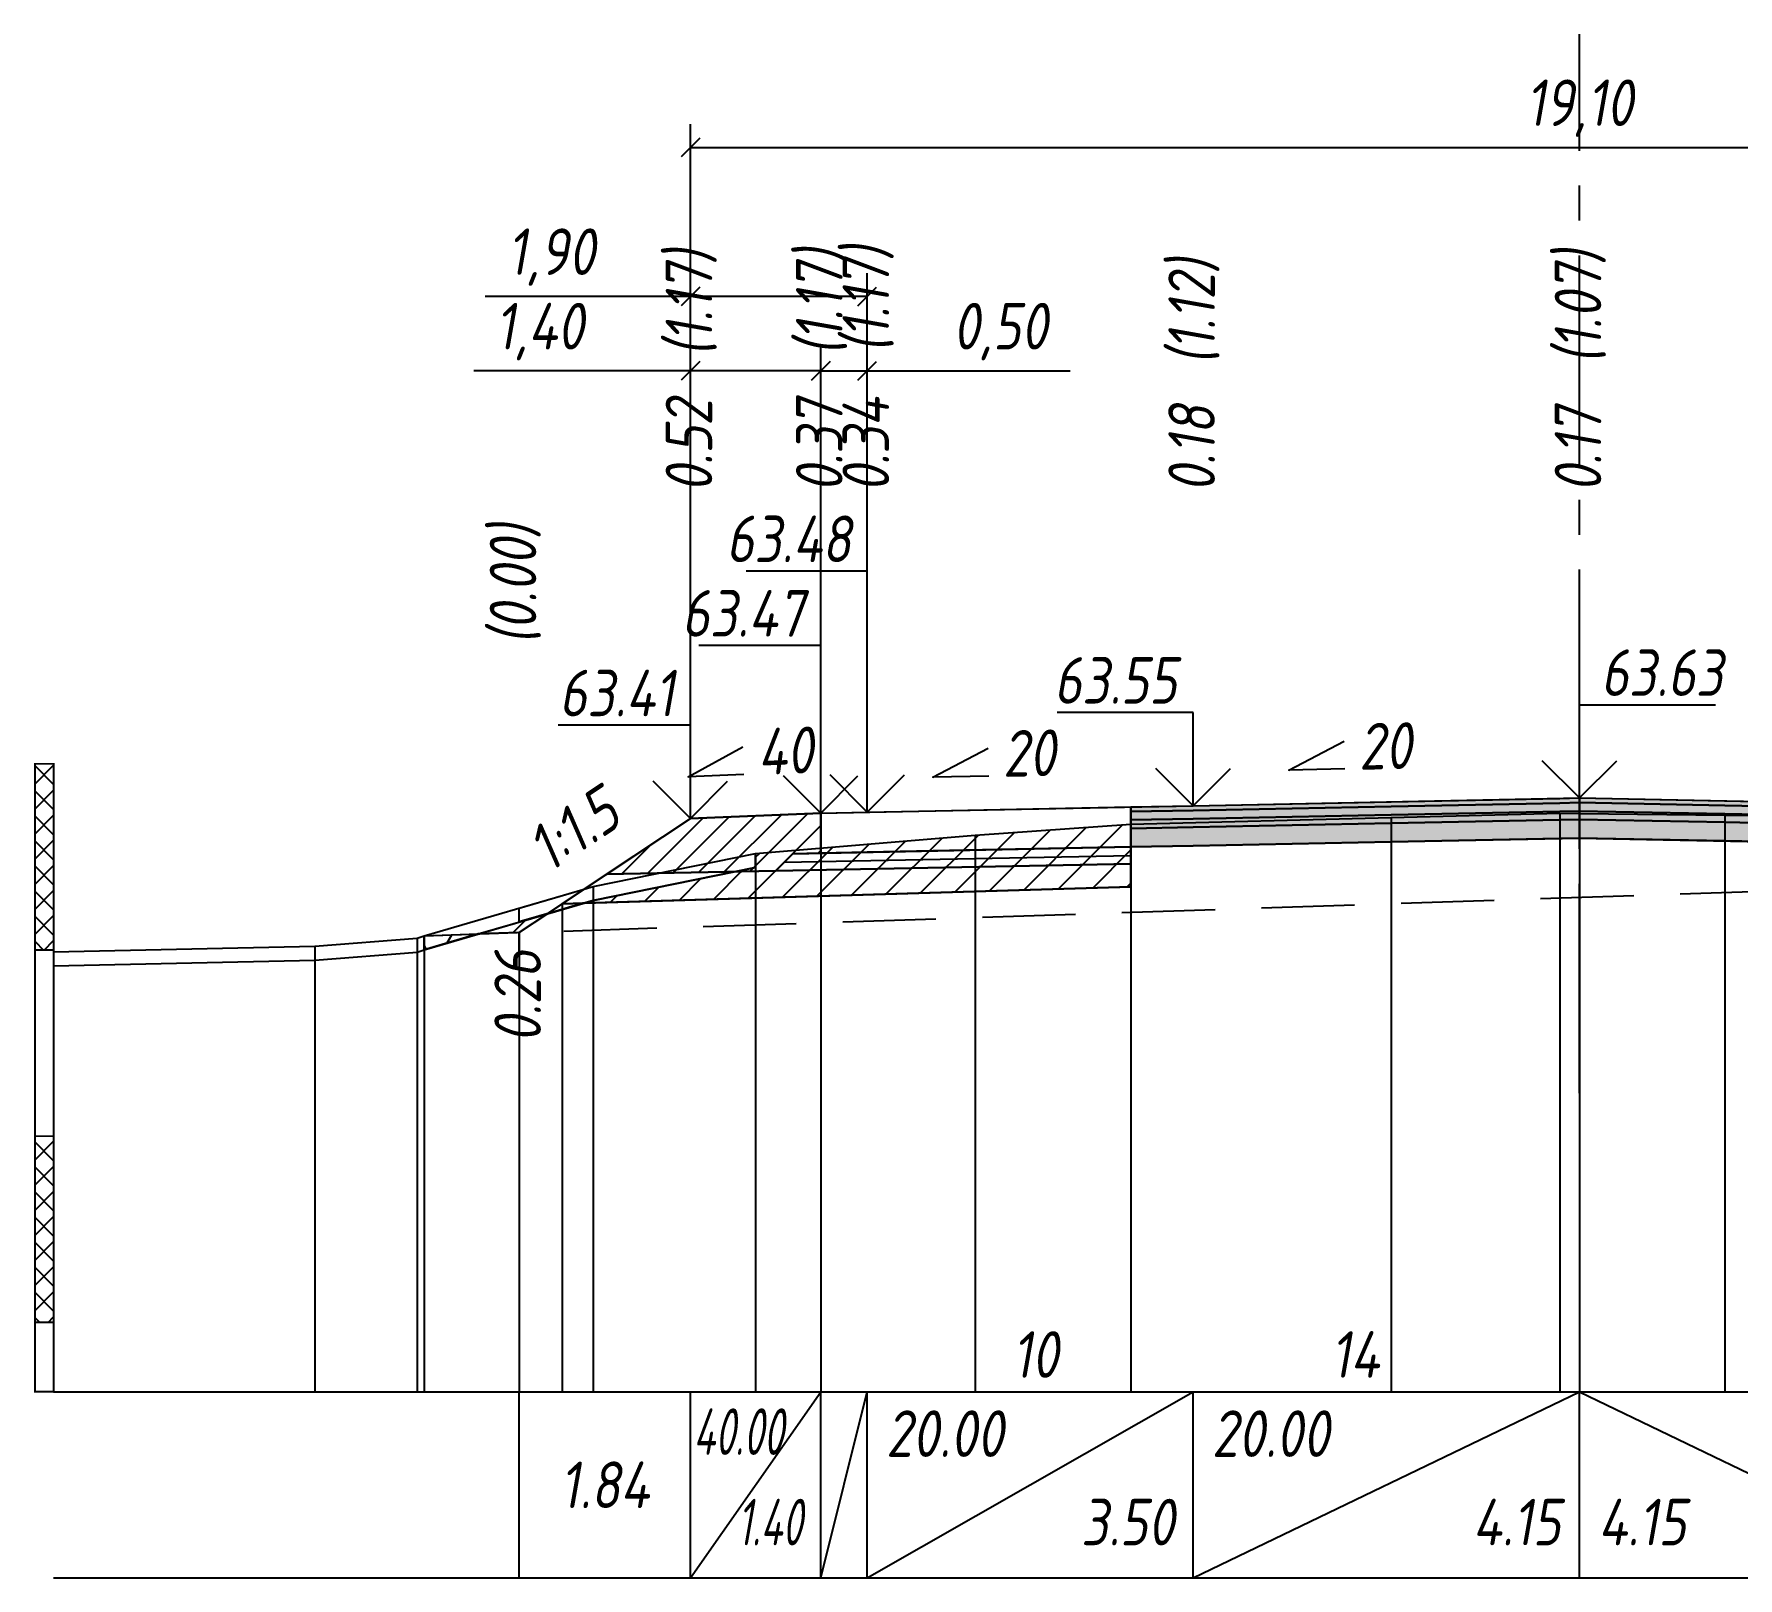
# Model space of a CAD drawing. Extents: x -717 to 1451, y -133302 to 233.
# Drawn here: x 78.9 to 170.5, y -45406 to -45323.1 of the extents above; entities that cross this region are included whole.
import ezdxf
from ezdxf.enums import TextEntityAlignment as Align

# ---------------------------------------------------------------- set-up
doc = ezdxf.new("R2010")
doc.units = 0
doc.linetypes.add('осевая2', pattern=[1.125, 0.75, -0.125, 0.125, -0.125])
doc.linetypes.add('штриховая', pattern=[0.75, 0.5, -0.25])
for name, color, linetype in [('Интерполированный поперечник', 2, 'Continuous'), ('Код_514', 1, 'Continuous'), ('Контур_0', 7, 'Continuous'), ('Контур_2521', 7, 'Continuous'), ('Контур_2564', 7, 'Continuous'), ('Контур_2660', 7, 'Continuous'), ('Контур_2665', 7, 'Continuous'), ('Контур_400', 7, 'Continuous'), ('Контур_508', 7, 'Continuous'), ('Контур_512', 7, 'Continuous'), ('Контур_513', 7, 'Continuous'), ('Контур_818', 7, 'Continuous'), ('Красный поперечник', 1, 'Continuous'), ('Линейка абсолютных высот', 7, 'Continuous'), ('Объём_2501', 7, 'Continuous'), ('Объём_2564', 7, 'Continuous'), ('Объём_2650', 7, 'Continuous'), ('Объём_2660', 7, 'Continuous'), ('Объём_2661', 7, 'Continuous'), ('Объём_2663', 7, 'Continuous'), ('Объём_2665', 7, 'Continuous'), ('Объём_2666', 7, 'Continuous'), ('Объём_2753', 7, 'Continuous'), ('Ось', 1, 'осевая2'), ('Откосы', 7, 'Continuous'), ('Отметки покрытия', 7, 'Continuous'), ('Рабочие отметки', 7, 'Continuous'), ('Рабочие отметки доп.', 7, 'Continuous'), ('Слои выравнивания', 7, 'Continuous'), ('Таблица', 7, 'Continuous'), ('Уклоны проезжей части', 7, 'Continuous'), ('Черный поперечник', 3, 'Continuous')]:
    doc.layers.add(name, color=color, linetype=linetype)
for name, color, linetype, true_color in [('Контур_2540', 2, 'Continuous', 0xffff00), ('Контур_2560', 2, 'Continuous', 0xffff00), ('Контур_2561', 7, 'Continuous', 0xff8040), ('Контур_2562', 3, 'Continuous', 0x00ff00), ('Контур_2563', 7, 'Continuous', 0xff8000), ('Контур_2570', 7, 'Continuous', 0x80ff00), ('Контур_2725', 7, 'Continuous', 0x323232), ('Контур_2736', 4, 'Continuous', 0x00ffff), ('Контур_2737', 4, 'Continuous', 0x00ffff), ('Контур_2738', 4, 'Continuous', 0x00ffff), ('Контур_2739', 4, 'Continuous', 0x00ffff), ('Контур_2741', 4, 'Continuous', 0x00ffff), ('Контур_2742', 4, 'Continuous', 0x00ffff), ('Контур_2743', 4, 'Continuous', 0x00ffff), ('Контур_2744', 7, 'Continuous', 0xa4ffff), ('Контур_2745', 7, 'Continuous', 0xa4ffff), ('Контур_2747', 4, 'Continuous', 0x00ffff), ('Контур_2748', 4, 'Continuous', 0x00ffff), ('Контур_2749', 4, 'Continuous', 0x00ffff), ('Контур_2750', 4, 'Continuous', 0x00ffff), ('Контур_2751', 4, 'Continuous', 0x00ffff), ('Контур_2752', 4, 'Continuous', 0x00ffff), ('Контур_2760', 7, 'Continuous', 0x323232), ('Контур_2761', 7, 'Continuous', 0x323232), ('Контур_2762', 7, 'Continuous', 0x323232), ('Контур_2763', 7, 'Continuous', 0x323232), ('Контур_402', 7, 'Continuous', 0xff6464), ('Контур_703', 4, 'Continuous', 0x00ffff), ('Контур_705', 4, 'Continuous', 0x00ffff), ('Контур_707', 4, 'Continuous', 0x00ffff), ('Контур_720', 131, 'Continuous', 0xaaffff), ('Объём_2500', 7, 'Continuous', 0xc0c0c0), ('Объём_2520', 7, 'Continuous', 0x80ffff), ('Объём_2540', 2, 'Continuous', 0xffff00), ('Объём_2560', 2, 'Continuous', 0xffff00), ('Объём_2561', 7, 'Continuous', 0xff8040), ('Объём_2562', 3, 'Continuous', 0x00ff00), ('Объём_2563', 7, 'Continuous', 0xff8000), ('Объём_2570', 7, 'Continuous', 0x80ff00), ('Объём_2600', 7, 'Continuous', 0x808000), ('Объём_2746', 2, 'Continuous', 0xffff00)]:
    doc.layers.add(name, color=color, linetype=linetype, true_color=true_color)
doc.styles.get("Standard").update_dxf_attribs({"font": 'txt', "height": 2.5})
doc.styles.add('М', font='romand.shx', dxfattribs={"width": 0.8, "oblique": 10, "height": 2.5})
doc.dimstyles.new('ISO-25', dxfattribs={"dimtxt": 2.5, "dimasz": 2.5, "dimexe": 1.25, "dimexo": 0.625, "dimtad": 1, "dimtxsty": 'Standard', "dimcen": 2.5, "dimadec": 0, "dimazin": 0, "dimtfac": 1, "dimtmove": 0, "dimatfit": 3, "dimfxl": 1, "dimarcsym": 0})
pattern_1 = [(45.0000013, (0, 0), (-0.67351924, 0.673519211), []), (135.0000003, (0, 0), (-0.673519222, -0.67351923), [])]

# ---------------------------------------------------------------- blocks, each defined once
blk = doc.blocks.new('_Oblique')
at = {"color": 0, "linetype": 'ByBlock', "lineweight": -2}
blk.add_line((-0.5, -0.5), (0.5, 0.5), dxfattribs=at)
blk = doc.blocks.new('*D1067')
at = {"color": 0, "lineweight": -2, "transparency": 16777216}
for p, q in [((114.201, -45364.644), (114.201, -45339.924)), ((121.201, -45364.364), (121.201, -45339.924)), ((114.201, -45341.174), (102.565, -45341.174)), ((121.201, -45341.174), (114.201, -45341.174))]:
    blk.add_line(p, q, dxfattribs=at)
at = {"layer": 'Defpoints', "color": 0, "transparency": 16777216}
for p in [(121.201, -45341.174), (114.201, -45365.269), (121.201, -45364.989)]:
    blk.add_point(p, dxfattribs=at)
at = {"color": 0, "lineweight": -2, "transparency": 16777216, "rotation": 180}
blk.add_blockref('_Oblique', (114.201, -45341.174), dxfattribs=at)
at = {"color": 0, "lineweight": -2, "transparency": 16777216}
blk.add_blockref('_Oblique', (121.201, -45341.174), dxfattribs=at)
at = {"color": 0, "transparency": 16777216, "insert": (106.105, -45339.061), "char_height": 2.5, "width": 8.75, "attachment_point": 5, "style": 'М'}
blk.add_mtext('1,40', dxfattribs=at)
blk = doc.blocks.new('*D1069')
at = {"color": 0, "lineweight": -2, "transparency": 16777216}
for p, q in [((121.201, -45364.364), (121.201, -45339.924)), ((123.701, -45364.314), (123.701, -45339.924)), ((121.201, -45341.174), (123.701, -45341.174)), ((123.701, -45341.174), (134.606, -45341.174))]:
    blk.add_line(p, q, dxfattribs=at)
at = {"layer": 'Defpoints', "color": 0, "transparency": 16777216}
for p in [(123.701, -45341.174), (121.201, -45364.989), (123.701, -45364.939)]:
    blk.add_point(p, dxfattribs=at)
at = {"color": 0, "lineweight": -2, "transparency": 16777216, "rotation": 180}
blk.add_blockref('_Oblique', (121.201, -45341.174), dxfattribs=at)
at = {"color": 0, "lineweight": -2, "transparency": 16777216}
blk.add_blockref('_Oblique', (123.701, -45341.174), dxfattribs=at)
at = {"color": 0, "transparency": 16777216, "insert": (130.845, -45339.061), "char_height": 2.5, "width": 9.16667, "attachment_point": 5, "style": 'М'}
blk.add_mtext('0,50', dxfattribs=at)
blk = doc.blocks.new('*D1072')
at = {"color": 0, "lineweight": -2, "transparency": 16777216}
for p, q in [((114.201, -45364.644), (114.201, -45335.924)), ((123.701, -45364.314), (123.701, -45335.924)), ((114.201, -45337.174), (103.185, -45337.174)), ((123.701, -45337.174), (114.201, -45337.174))]:
    blk.add_line(p, q, dxfattribs=at)
at = {"layer": 'Defpoints', "color": 0, "transparency": 16777216}
for p in [(123.701, -45337.174), (114.201, -45365.269), (123.701, -45364.939)]:
    blk.add_point(p, dxfattribs=at)
at = {"color": 0, "lineweight": -2, "transparency": 16777216, "rotation": 180}
blk.add_blockref('_Oblique', (114.201, -45337.174), dxfattribs=at)
at = {"color": 0, "lineweight": -2, "transparency": 16777216}
blk.add_blockref('_Oblique', (123.701, -45337.174), dxfattribs=at)
at = {"color": 0, "transparency": 16777216, "insert": (106.726, -45335.061), "char_height": 2.5, "width": 8.75, "attachment_point": 5, "style": 'М'}
blk.add_mtext('1,90', dxfattribs=at)
blk = doc.blocks.new('*D1073')
at = {"color": 0, "lineweight": -2, "transparency": 16777216}
for p, q in [((114.201, -45364.644), (114.201, -45327.924)), ((209.701, -45364.644), (209.701, -45327.924)), ((114.201, -45329.174), (209.701, -45329.174))]:
    blk.add_line(p, q, dxfattribs=at)
at = {"layer": 'Defpoints', "color": 0, "transparency": 16777216}
for p in [(209.701, -45329.174), (114.201, -45365.269), (209.701, -45365.269)]:
    blk.add_point(p, dxfattribs=at)
at = {"color": 0, "lineweight": -2, "transparency": 16777216, "rotation": 180}
blk.add_blockref('_Oblique', (114.201, -45329.174), dxfattribs=at)
at = {"color": 0, "lineweight": -2, "transparency": 16777216}
blk.add_blockref('_Oblique', (209.701, -45329.174), dxfattribs=at)
at = {"color": 0, "transparency": 16777216, "insert": (161.951, -45327.061), "char_height": 2.5, "width": 10.41667, "attachment_point": 5, "style": 'М'}
blk.add_mtext('19,10', dxfattribs=at)

msp = doc.modelspace()

# ---------------------------------------------------------------- hatches: boundary and pattern name
at = {"layer": 'Линейка абсолютных высот'}
h = msp.add_hatch(dxfattribs=at)
h.set_pattern_fill('ANSI37', scale=0.3, style=0)
h.set_pattern_definition(pattern_1)
h.paths.add_polyline_path([(80, -45372.276), (80, -45362.276), (79, -45362.276), (79, -45372.276)])
h = msp.add_hatch(dxfattribs=at)
h.set_pattern_fill('ANSI37', scale=0.3, style=0)
h.set_pattern_definition(pattern_1)
h.paths.add_polyline_path([(80, -45392.276), (80, -45382.276), (79, -45382.276), (79, -45392.276)])
at = {"layer": 'Объём_2563'}
h = msp.add_hatch(dxfattribs=at)
h.set_pattern_fill('ANSI31', color=256, scale=0.3)
h.paths.add_polyline_path([(114.201, -45365.206), (121.201, -45364.926), (121.201, -45367.076), (119.701, -45367.106), (118.782, -45368.025), (109.701, -45368.206)])
at = {"layer": 'Объём_2600'}
h = msp.add_hatch(dxfattribs=at)
h.set_pattern_fill('ANSI31', color=6, scale=0.4)
h.paths.add_polyline_path([(108.97, -45369.609), (117.701, -45367.837), (117.701, -45367.087), (129.49, -45366.114), (137.861, -45365.514), (137.861, -45368.884), (108.43, -45369.767)])
h = msp.add_hatch(dxfattribs=at)
h.set_pattern_fill('ANSI31', color=6, scale=0.4)
h.paths.add_polyline_path([(106.524, -45370.324), (105, -45371.34), (102.797, -45371.414)])
h = msp.add_hatch(dxfattribs=at)
h.set_pattern_fill('HONEY', color=5, scale=0.3)
h.paths.add_polyline_path([(99.901, -45372.26), (99.901, -45371.51), (102.797, -45371.414)])
at = {"layer": 'Слои выравнивания'}
for color, points in [(2, [(137.861, -45364.593), (141.201, -45364.526), (151.842, -45364.314), (160.891, -45364.133), (161.951, -45364.111), (161.951, -45364.361), (160.891, -45364.383), (151.842, -45364.564), (141.201, -45364.776), (137.861, -45364.843)]), (3, [(137.861, -45364.843), (141.201, -45364.776), (151.842, -45364.564), (160.891, -45364.383), (161.951, -45364.361), (161.951, -45364.811), (160.891, -45364.833), (151.842, -45365.014), (141.201, -45365.226), (137.861, -45365.293)]), (2, [(161.951, -45364.111), (169.764, -45364.268), (177.089, -45364.414), (182.701, -45364.526), (183.558, -45364.544), (183.558, -45364.794), (182.701, -45364.776), (177.089, -45364.664), (169.764, -45364.518), (161.951, -45364.361)]), (3, [(161.951, -45364.361), (169.764, -45364.518), (177.089, -45364.664), (182.701, -45364.776), (183.558, -45364.794), (183.558, -45365.244), (182.701, -45365.226), (177.089, -45365.114), (169.764, -45364.968), (161.951, -45364.811)]), (4, [(137.861, -45365.293), (141.201, -45365.226), (151.842, -45365.014), (160.891, -45364.833), (161.951, -45364.811), (161.951, -45365.261), (160.891, -45365.283), (151.842, -45365.464), (141.201, -45365.676), (137.861, -45365.743)]), (5, [(137.861, -45365.743), (141.201, -45365.676), (151.842, -45365.464), (160.891, -45365.283), (161.951, -45365.261), (161.951, -45366.261), (160.891, -45366.283), (151.842, -45366.464), (141.201, -45366.676), (137.861, -45366.743)]), (4, [(161.951, -45364.811), (169.764, -45364.968), (177.089, -45365.114), (182.701, -45365.226), (183.558, -45365.244), (183.558, -45365.694), (182.701, -45365.676), (177.089, -45365.564), (169.764, -45365.418), (161.951, -45365.261)]), (5, [(161.951, -45365.261), (169.764, -45365.418), (177.089, -45365.564), (182.701, -45365.676), (183.558, -45365.694), (183.558, -45366.694), (182.701, -45366.676), (177.089, -45366.564), (169.764, -45366.418), (161.951, -45366.261)])]:
    msp.add_hatch(color=color, dxfattribs=at).paths.add_polyline_path(points)

# ---------------------------------------------------------------- linework, layer by layer
at = {"layer": 'Интерполированный поперечник', "linetype": 'штриховая', "ltscale": 10, "flags": 128}
msp.add_lwpolyline([(99.901, -45371.51), (213.392, -45367.723)], dxfattribs=at)
at = {"layer": 'Код_514'}
for p, q in [((105, -45406), (105, -45396)), ((114.201, -45406), (114.201, -45396)), ((114.201, -45406), (121.201, -45396)), ((121.201, -45406), (121.201, -45396)), ((121.201, -45406), (123.701, -45396)), ((123.701, -45406), (123.701, -45396)), ((123.701, -45406), (141.201, -45396)), ((141.201, -45406), (141.201, -45396)), ((141.201, -45406), (161.951, -45396)), ((161.951, -45406), (161.951, -45396)), ((161.951, -45396), (182.701, -45406))]:
    msp.add_line(p, q, dxfattribs=at)
at = {"layer": 'Контур_0', "flags": 128}
for points in [[(123.701, -45367.026), (121.201, -45367.076), (121.201, -45364.926), (137.861, -45364.593), (137.861, -45366.743), (123.701, -45367.026), (123.701, -45367.026)], [(114.201, -45365.206), (105, -45371.34), (105, -45371.34), (105, -45371.34), (105, -45371.34), (105, -45371.34), (105, -45371.34), (105, -45371.34), (105, -45371.34), (105, -45371.34), (105, -45371.34), (105, -45371.34), (105, -45371.34), (105, -45371.34), (105, -45371.34), (105, -45372.333)], [(114.201, -45365.206), (105, -45371.34), (105, -45371.34), (105, -45371.34), (105, -45371.34), (105, -45371.34), (105, -45371.34), (105, -45371.34), (105, -45371.34), (105, -45371.34), (105, -45371.34), (105, -45371.34), (105, -45371.34), (105, -45371.34), (105, -45371.34), (105, -45372.333), (105, -45372.333), (105, -45371.34), (105, -45371.34), (105, -45371.34), (105, -45371.34), (105, -45371.34), (105, -45371.34), (105, -45371.34), (105, -45371.34), (105, -45371.34), (105, -45371.34), (105, -45371.34), (105, -45371.34), (105, -45371.34)], [(109.701, -45368.206), (118.782, -45368.025), (119.701, -45367.106), (121.201, -45367.076)], [(119.701, -45367.106), (137.861, -45366.743), (137.861, -45367.643), (118.782, -45368.025), (119.701, -45367.106), (119.701, -45367.106)]]:
    msp.add_lwpolyline(points, dxfattribs=at)
at = {"layer": 'Контур_2521', "color": 250, "flags": 128}
msp.add_lwpolyline([(119.241, -45367.566), (137.861, -45367.193)], dxfattribs=at)
at = {"layer": 'Контур_2540', "flags": 128}
msp.add_lwpolyline([(118.782, -45368.025), (137.861, -45367.643), (137.861, -45368.884), (107.309, -45369.801), (109.701, -45368.206), (118.782, -45368.025), (118.782, -45368.025)], dxfattribs=at)
at = {"layer": 'Контур_2560', "flags": 128}
msp.add_lwpolyline([(114.201, -45365.206), (114.201, -45365.206), (114.201, -45365.206), (121.201, -45364.926)], dxfattribs=at)
at = {"layer": 'Контур_2561', "flags": 128}
msp.add_lwpolyline([(121.201, -45364.926), (121.201, -45364.926), (114.201, -45365.206), (114.201, -45365.206), (121.201, -45364.926)], dxfattribs=at)
at = {"layer": 'Контур_2562', "flags": 128}
msp.add_lwpolyline([(114.201, -45365.206), (114.201, -45365.206), (114.201, -45365.206), (114.201, -45365.206), (114.201, -45365.206)], dxfattribs=at)
at = {"layer": 'Контур_2563', "flags": 128}
msp.add_lwpolyline([(114.201, -45365.206), (121.201, -45364.926), (121.201, -45367.076), (119.701, -45367.106), (118.782, -45368.025), (109.701, -45368.206), (114.201, -45365.206), (114.201, -45365.206)], dxfattribs=at)
at = {"layer": 'Контур_2564', "flags": 128}
msp.add_lwpolyline([(114.201, -45365.206), (121.201, -45364.926)], dxfattribs=at)
at = {"layer": 'Контур_2570', "flags": 128}
msp.add_lwpolyline([(80, -45373.117), (94.035, -45372.827), (99.528, -45372.396), (99.901, -45372.26), (99.901, -45372.26), (108.97, -45369.609), (117.701, -45367.837), (117.701, -45367.087), (129.49, -45366.114), (137.861, -45365.514), (151.842, -45365.152), (160.891, -45364.925), (161.951, -45364.939), (169.764, -45365.041), (183.558, -45365.179), (197.839, -45365.826), (206.471, -45366.414), (206.471, -45367.164), (212.897, -45368.383), (213.392, -45368.473), (213.392, -45368.473), (213.426, -45368.514), (215.317, -45368.346), (251.783, -45366.035)], dxfattribs=at)
at = {"layer": 'Контур_2660', "flags": 128}
msp.add_lwpolyline([(107.309, -45369.801), (137.861, -45368.884)], dxfattribs=at)
at = {"layer": 'Контур_2665', "flags": 128}
msp.add_lwpolyline([(114.201, -45365.206), (114.201, -45365.206)], dxfattribs=at)
at = {"layer": 'Контур_2725', "flags": 128}
msp.add_lwpolyline([(137.861, -45366.743), (141.201, -45366.676), (151.842, -45366.464), (160.891, -45366.283), (161.951, -45366.261), (169.764, -45366.418), (177.089, -45366.564), (182.701, -45366.676), (183.558, -45366.694)], dxfattribs=at)
at = {"layer": 'Контур_2736', "flags": 128}
msp.add_lwpolyline([(114.201, -45365.206), (105, -45371.34)], dxfattribs=at)
at = {"layer": 'Контур_2737', "flags": 128}
msp.add_lwpolyline([(105, -45371.34), (105, -45371.34)], dxfattribs=at)
at = {"layer": 'Контур_2738', "flags": 128}
msp.add_lwpolyline([(105, -45371.34), (105, -45371.34)], dxfattribs=at)
at = {"layer": 'Контур_2739', "flags": 128}
msp.add_lwpolyline([(105, -45371.34), (105, -45371.34)], dxfattribs=at)
at = {"layer": 'Контур_2741', "flags": 128}
msp.add_lwpolyline([(105, -45371.34), (105, -45371.34)], dxfattribs=at)
at = {"layer": 'Контур_2742', "flags": 128}
msp.add_lwpolyline([(105, -45371.34), (105, -45371.34)], dxfattribs=at)
at = {"layer": 'Контур_2743', "flags": 128}
msp.add_lwpolyline([(105, -45371.34), (105, -45371.34)], dxfattribs=at)
at = {"layer": 'Контур_2744', "flags": 128}
msp.add_lwpolyline([(105, -45371.34), (105, -45371.34)], dxfattribs=at)
msp.add_lwpolyline([(105, -45371.34), (105, -45371.34)], dxfattribs=at)
msp.add_lwpolyline([(105, -45371.34), (105, -45371.34)], dxfattribs=at)
msp.add_lwpolyline([(105, -45371.34), (105, -45371.34)], dxfattribs=at)
msp.add_lwpolyline([(105, -45371.34), (105, -45371.34)], dxfattribs=at)
msp.add_lwpolyline([(105, -45371.34), (105, -45371.34)], dxfattribs=at)
at = {"layer": 'Контур_2745', "flags": 128}
msp.add_lwpolyline([(105, -45371.34), (105, -45371.34)], dxfattribs=at)
msp.add_lwpolyline([(105, -45371.34), (105, -45371.34)], dxfattribs=at)
msp.add_lwpolyline([(105, -45371.34), (105, -45371.34)], dxfattribs=at)
msp.add_lwpolyline([(105, -45371.34), (105, -45371.34)], dxfattribs=at)
msp.add_lwpolyline([(105, -45371.34), (105, -45371.34)], dxfattribs=at)
msp.add_lwpolyline([(105, -45371.34), (105, -45371.34)], dxfattribs=at)
at = {"layer": 'Контур_2747', "flags": 128}
msp.add_lwpolyline([(105, -45371.34), (105, -45371.34)], dxfattribs=at)
at = {"layer": 'Контур_2748', "flags": 128}
msp.add_lwpolyline([(105, -45371.34), (105, -45371.34)], dxfattribs=at)
at = {"layer": 'Контур_2749', "flags": 128}
msp.add_lwpolyline([(105, -45371.34), (105, -45371.34)], dxfattribs=at)
at = {"layer": 'Контур_2750', "flags": 128}
msp.add_lwpolyline([(105, -45371.34), (105, -45371.34)], dxfattribs=at)
at = {"layer": 'Контур_2751', "flags": 128}
msp.add_lwpolyline([(105, -45371.34), (105, -45371.34)], dxfattribs=at)
at = {"layer": 'Контур_2752', "flags": 128}
msp.add_lwpolyline([(105, -45371.34), (105, -45371.34)], dxfattribs=at)
at = {"layer": 'Контур_2760', "flags": 128}
msp.add_lwpolyline([(137.861, -45364.593), (141.201, -45364.526), (151.842, -45364.314), (160.891, -45364.133), (161.951, -45364.111), (169.764, -45364.268), (177.089, -45364.414), (182.701, -45364.526), (183.558, -45364.544)], dxfattribs=at)
at = {"layer": 'Контур_2761', "flags": 128}
msp.add_lwpolyline([(137.861, -45364.843), (141.201, -45364.776), (151.842, -45364.564), (160.891, -45364.383), (161.951, -45364.361), (169.764, -45364.518), (177.089, -45364.664), (182.701, -45364.776), (183.558, -45364.794)], dxfattribs=at)
at = {"layer": 'Контур_2762', "flags": 128}
msp.add_lwpolyline([(137.861, -45365.293), (141.201, -45365.226), (151.842, -45365.014), (160.891, -45364.833), (161.951, -45364.811), (169.764, -45364.968), (177.089, -45365.114), (182.701, -45365.226), (183.558, -45365.244)], dxfattribs=at)
at = {"layer": 'Контур_2763', "flags": 128}
msp.add_lwpolyline([(137.861, -45365.743), (141.201, -45365.676), (151.842, -45365.464), (160.891, -45365.283), (161.951, -45365.261), (169.764, -45365.418), (177.089, -45365.564), (182.701, -45365.676), (183.558, -45365.694)], dxfattribs=at)
at = {"layer": 'Контур_400', "flags": 128}
for points in [[(121.201, -45364.926), (123.701, -45364.876), (123.701, -45364.876), (123.701, -45364.876), (123.701, -45364.876), (123.701, -45364.876), (123.701, -45364.876), (141.201, -45364.526), (161.951, -45364.111)], [(161.951, -45364.111), (182.701, -45364.526), (200.201, -45364.876), (200.201, -45364.876), (200.201, -45364.876), (200.201, -45364.876), (200.201, -45364.876), (200.201, -45364.876), (202.701, -45364.926)]]:
    msp.add_lwpolyline(points, dxfattribs=at)
at = {"layer": 'Контур_402', "flags": 128}
msp.add_lwpolyline([(107.309, -45369.801), (137.861, -45368.884), (137.861, -45366.743), (161.951, -45366.261), (183.558, -45366.694), (183.558, -45368.81), (216.592, -45369.801)], dxfattribs=at)
at = {"layer": 'Контур_508', "flags": 128}
msp.add_lwpolyline([(105, -45371.34), (107.309, -45369.801), (137.861, -45368.884), (137.861, -45366.743), (161.951, -45366.261), (183.558, -45366.694), (183.558, -45368.81), (216.592, -45369.801), (225.891, -45376), (227.891, -45376), (243.142, -45365.832)], dxfattribs=at)
at = {"layer": 'Контур_512', "flags": 128}
msp.add_lwpolyline([(105, -45371.34), (107.309, -45369.801), (137.861, -45368.884)], dxfattribs=at)
at = {"layer": 'Контур_513', "flags": 128}
msp.add_lwpolyline([(105, -45371.34), (107.309, -45369.801), (137.861, -45368.884), (137.861, -45366.743), (161.951, -45366.261), (183.558, -45366.694), (183.558, -45368.81), (216.592, -45369.801), (225.891, -45376), (227.891, -45376), (243.142, -45365.832)], dxfattribs=at)
at = {"layer": 'Контур_703', "flags": 128}
for points in [[(114.201, -45365.206), (105, -45371.34)], [(105, -45371.34), (105, -45372.333)]]:
    msp.add_lwpolyline(points, dxfattribs=at)
at = {"layer": 'Контур_705', "flags": 128}
msp.add_lwpolyline([(105, -45371.34), (105, -45371.34)], dxfattribs=at)
at = {"layer": 'Контур_707', "flags": 128}
msp.add_lwpolyline([(105, -45372.333), (105, -45371.34)], dxfattribs=at)
at = {"layer": 'Контур_720', "flags": 128}
msp.add_lwpolyline([(105, -45372.333), (105, -45372.333)], dxfattribs=at)
at = {"layer": 'Контур_818', "flags": 128}
msp.add_lwpolyline([(105, -45370.77), (108.97, -45369.609), (117.701, -45367.837), (117.701, -45367.087), (129.49, -45366.114), (137.861, -45365.514), (151.842, -45365.152), (160.891, -45364.925), (161.951, -45364.939), (169.764, -45365.041), (183.558, -45365.179), (197.839, -45365.826), (206.471, -45366.414), (206.471, -45367.164), (212.897, -45368.383), (213.392, -45368.473), (213.392, -45368.473), (213.426, -45368.514), (215.317, -45368.346), (243.142, -45366.582)], dxfattribs=at)
at = {"layer": 'Красный поперечник'}
for p, q in [((123.701, -45364.876), (141.201, -45364.526)), ((141.201, -45364.526), (161.951, -45364.111)), ((161.951, -45364.111), (182.701, -45364.526)), ((105, -45371.34), (114.201, -45365.206)), ((114.201, -45365.206), (121.201, -45364.926)), ((121.201, -45364.926), (123.701, -45364.876)), ((137.861, -45368.884), (137.861, -45396)), ((107.309, -45369.801), (107.309, -45396)), ((105, -45371.34), (105, -45396))]:
    msp.add_line(p, q, dxfattribs=at)
at = {"layer": 'Линейка абсолютных высот', "color": 7, "const_width": 0.1, "flags": 128}
for points in [[(80, -45372.276), (80, -45362.276), (79, -45362.276), (79, -45372.276), (80, -45372.276)], [(80, -45382.276), (80, -45372.276), (79, -45372.276), (79, -45382.276), (80, -45382.276)], [(80, -45392.276), (80, -45382.276), (79, -45382.276), (79, -45392.276), (80, -45392.276)], [(80, -45396), (80, -45392.276), (79, -45392.276), (79, -45396), (80, -45396)]]:
    msp.add_lwpolyline(points, dxfattribs=at)
at = {"layer": 'Объём_2500', "flags": 128}
msp.add_lwpolyline([(123.701, -45367.026), (121.201, -45367.076), (121.201, -45364.926), (137.861, -45364.593), (137.861, -45366.743), (123.701, -45367.026), (123.701, -45367.026)], dxfattribs=at)
at = {"layer": 'Объём_2501', "flags": 128}
for points in [[(121.201, -45364.926), (123.701, -45364.876), (123.701, -45364.876), (123.701, -45364.876), (123.701, -45364.876), (123.701, -45364.876), (123.701, -45364.876), (141.201, -45364.526), (161.951, -45364.111)], [(161.951, -45364.111), (182.701, -45364.526), (200.201, -45364.876), (200.201, -45364.876), (200.201, -45364.876), (200.201, -45364.876), (200.201, -45364.876), (200.201, -45364.876), (202.701, -45364.926)]]:
    msp.add_lwpolyline(points, dxfattribs=at)
at = {"layer": 'Объём_2520', "color": 250, "flags": 128}
msp.add_lwpolyline([(119.701, -45367.106), (137.861, -45366.743), (137.861, -45367.643), (118.782, -45368.025), (119.701, -45367.106), (119.701, -45367.106)], dxfattribs=at)
at = {"layer": 'Объём_2540', "flags": 128}
msp.add_lwpolyline([(118.782, -45368.025), (137.861, -45367.643), (137.861, -45368.884), (107.309, -45369.801), (109.701, -45368.206), (118.782, -45368.025), (118.782, -45368.025)], dxfattribs=at)
at = {"layer": 'Объём_2560', "flags": 128}
msp.add_lwpolyline([(114.201, -45365.206), (114.201, -45365.206), (114.201, -45365.206), (121.201, -45364.926)], dxfattribs=at)
at = {"layer": 'Объём_2561', "flags": 128}
msp.add_lwpolyline([(121.201, -45364.926), (121.201, -45364.926), (114.201, -45365.206), (114.201, -45365.206), (121.201, -45364.926)], dxfattribs=at)
at = {"layer": 'Объём_2562', "flags": 128}
msp.add_lwpolyline([(114.201, -45365.206), (114.201, -45365.206), (114.201, -45365.206), (114.201, -45365.206), (114.201, -45365.206)], dxfattribs=at)
at = {"layer": 'Объём_2563', "color": 250, "flags": 128}
msp.add_lwpolyline([(114.201, -45365.206), (121.201, -45364.926), (121.201, -45367.076), (119.701, -45367.106), (118.782, -45368.025), (109.701, -45368.206), (114.201, -45365.206), (114.201, -45365.206)], dxfattribs=at)
at = {"layer": 'Объём_2564', "flags": 128}
msp.add_lwpolyline([(114.201, -45365.206), (121.201, -45364.926)], dxfattribs=at)
at = {"layer": 'Объём_2570', "flags": 128}
msp.add_lwpolyline([(117.701, -45367.837), (108.97, -45369.609), (105, -45370.77), (105, -45370.02), (108.97, -45368.859), (117.701, -45367.087), (117.701, -45367.837), (117.701, -45367.837)], dxfattribs=at)
at = {"layer": 'Объём_2600', "color": 5, "flags": 128}
for points in [[(106.524, -45370.324), (107.309, -45369.801), (108.43, -45369.767), (106.524, -45370.324), (106.524, -45370.324)], [(99.901, -45372.26), (99.901, -45371.51), (102.797, -45371.414), (99.901, -45372.26), (99.901, -45372.26)]]:
    msp.add_lwpolyline(points, dxfattribs=at)
at = {"layer": 'Объём_2650', "color": 6, "flags": 128}
for points in [[(108.97, -45369.609), (117.701, -45367.837), (117.701, -45367.087), (129.49, -45366.114), (137.861, -45365.514), (137.861, -45368.884), (108.43, -45369.767), (108.97, -45369.609), (108.97, -45369.609)], [(106.524, -45370.324), (105, -45371.34), (102.797, -45371.414), (106.524, -45370.324), (106.524, -45370.324)]]:
    msp.add_lwpolyline(points, dxfattribs=at)
at = {"layer": 'Объём_2660', "flags": 128}
msp.add_lwpolyline([(107.309, -45369.801), (137.861, -45368.884)], dxfattribs=at)
at = {"layer": 'Объём_2661', "flags": 128}
msp.add_lwpolyline([(114.201, -45365.206), (105, -45371.34)], dxfattribs=at)
at = {"layer": 'Объём_2663', "flags": 128}
msp.add_lwpolyline([(105, -45371.34), (105, -45372.333), (105, -45371.34)], dxfattribs=at)
at = {"layer": 'Объём_2665', "flags": 128}
msp.add_lwpolyline([(114.201, -45365.206), (114.201, -45365.206)], dxfattribs=at)
at = {"layer": 'Объём_2666', "flags": 128}
msp.add_lwpolyline([(114.201, -45365.206), (105, -45371.34)], dxfattribs=at)
at = {"layer": 'Объём_2746', "flags": 128}
msp.add_lwpolyline([(117.701, -45367.837), (117.701, -45367.087), (129.49, -45366.114), (137.861, -45365.514), (137.861, -45368.884), (108.43, -45369.767), (108.97, -45369.609), (117.701, -45367.837), (117.701, -45367.837)], dxfattribs=at)
at = {"layer": 'Объём_2753', "flags": 128}
msp.add_lwpolyline([(137.861, -45364.593), (137.861, -45364.593)], dxfattribs=at)
at = {"layer": 'Ось', "ltscale": 15}
msp.add_line((161.951, -45379.971), (161.951, -45323.082), dxfattribs=at)
at = {"layer": 'Откосы', "color": 1, "flags": 128}
for points in [[(149.35, -45362.552), (146.35, -45362.612), (149.32, -45361.053)], [(117.076, -45362.857), (114.079, -45362.976), (117.017, -45361.358)], [(130.225, -45362.935), (127.225, -45362.995), (130.195, -45361.435)]]:
    msp.add_lwpolyline(points, dxfattribs=at)
at = {"layer": 'Отметки покрытия', "color": 1}
for p, q in [((123.701, -45351.926), (117.201, -45351.926)), ((123.701, -45364.876), (123.701, -45351.926)), ((121.201, -45355.926), (114.651, -45355.926)), ((121.201, -45364.926), (121.201, -45355.926)), ((161.951, -45364.111), (161.951, -45359.111)), ((161.951, -45359.111), (169.251, -45359.111)), ((141.201, -45359.526), (133.901, -45359.526)), ((141.201, -45364.526), (141.201, -45359.526)), ((114.201, -45360.206), (107.101, -45360.206)), ((114.201, -45365.206), (114.201, -45360.206)), ((121.201, -45364.926), (119.201, -45362.926)), ((121.201, -45364.926), (123.201, -45362.926)), ((123.701, -45364.876), (121.701, -45362.876)), ((123.701, -45364.876), (125.701, -45362.876)), ((141.201, -45364.526), (139.201, -45362.526)), ((141.201, -45364.526), (143.201, -45362.526)), ((161.951, -45364.111), (159.951, -45362.111)), ((161.951, -45364.111), (163.951, -45362.111)), ((114.201, -45365.206), (112.201, -45363.206)), ((114.201, -45365.206), (116.201, -45363.206))]:
    msp.add_line(p, q, dxfattribs=at)
at = {"layer": 'Слои выравнивания'}
for p, q in [((137.861, -45364.593), (137.861, -45396)), ((161.951, -45364.111), (161.951, -45396)), ((121.201, -45364.926), (121.201, -45396))]:
    msp.add_line(p, q, dxfattribs=at)
at = {"layer": 'Слои выравнивания', "color": 2, "flags": 128}
for points in [[(137.861, -45364.593), (141.201, -45364.526), (151.842, -45364.314), (160.891, -45364.133), (161.951, -45364.111), (161.951, -45364.361), (160.891, -45364.383), (151.842, -45364.564), (141.201, -45364.776), (137.861, -45364.843)], [(161.951, -45364.111), (169.764, -45364.268), (177.089, -45364.414), (182.701, -45364.526), (183.558, -45364.544), (183.558, -45364.794), (182.701, -45364.776), (177.089, -45364.664), (169.764, -45364.518), (161.951, -45364.361)]]:
    msp.add_lwpolyline(points, close=True, dxfattribs=at)
at = {"layer": 'Слои выравнивания', "color": 3, "flags": 128}
for points in [[(137.861, -45364.843), (141.201, -45364.776), (151.842, -45364.564), (160.891, -45364.383), (161.951, -45364.361), (161.951, -45364.811), (160.891, -45364.833), (151.842, -45365.014), (141.201, -45365.226), (137.861, -45365.293)], [(161.951, -45364.361), (169.764, -45364.518), (177.089, -45364.664), (182.701, -45364.776), (183.558, -45364.794), (183.558, -45365.244), (182.701, -45365.226), (177.089, -45365.114), (169.764, -45364.968), (161.951, -45364.811)]]:
    msp.add_lwpolyline(points, close=True, dxfattribs=at)
at = {"layer": 'Слои выравнивания', "color": 4, "flags": 128}
for points in [[(137.861, -45365.293), (141.201, -45365.226), (151.842, -45365.014), (160.891, -45364.833), (161.951, -45364.811), (161.951, -45365.261), (160.891, -45365.283), (151.842, -45365.464), (141.201, -45365.676), (137.861, -45365.743)], [(161.951, -45364.811), (169.764, -45364.968), (177.089, -45365.114), (182.701, -45365.226), (183.558, -45365.244), (183.558, -45365.694), (182.701, -45365.676), (177.089, -45365.564), (169.764, -45365.418), (161.951, -45365.261)]]:
    msp.add_lwpolyline(points, close=True, dxfattribs=at)
at = {"layer": 'Слои выравнивания', "color": 5, "flags": 128}
for points in [[(137.861, -45365.743), (141.201, -45365.676), (151.842, -45365.464), (160.891, -45365.283), (161.951, -45365.261), (161.951, -45366.261), (160.891, -45366.283), (151.842, -45366.464), (141.201, -45366.676), (137.861, -45366.743)], [(161.951, -45365.261), (169.764, -45365.418), (177.089, -45365.564), (182.701, -45365.676), (183.558, -45365.694), (183.558, -45366.694), (182.701, -45366.676), (177.089, -45366.564), (169.764, -45366.418), (161.951, -45366.261)]]:
    msp.add_lwpolyline(points, close=True, dxfattribs=at)
at = {"layer": 'Таблица'}
for p, q in [((80, -45396), (268.142, -45396)), ((80, -45406), (268.142, -45406))]:
    msp.add_line(p, q, dxfattribs=at)
at = {"layer": 'Черный поперечник', "color": 7}
for p, q in [((137.861, -45365.514), (137.861, -45396)), ((151.842, -45365.152), (151.842, -45396)), ((160.891, -45364.925), (160.891, -45396)), ((161.951, -45364.939), (161.951, -45396)), ((169.764, -45365.041), (169.764, -45396)), ((129.49, -45366.114), (129.49, -45396)), ((117.701, -45367.087), (117.701, -45396)), ((108.97, -45368.859), (108.97, -45396)), ((94.035, -45372.077), (94.035, -45396)), ((99.528, -45371.646), (99.528, -45396)), ((99.901, -45371.51), (99.901, -45396)), ((80, -45372.367), (80, -45396))]:
    msp.add_line(p, q, dxfattribs=at)
at = {"layer": 'Черный поперечник', "flags": 128}
msp.add_lwpolyline([(80, -45372.367), (94.035, -45372.077), (99.528, -45371.646), (99.901, -45371.51), (108.97, -45368.859), (117.701, -45367.087), (129.49, -45366.114), (137.861, -45365.514), (151.842, -45365.152), (160.891, -45364.925), (161.951, -45364.939), (169.764, -45365.041), (183.558, -45365.179), (197.839, -45365.826), (206.471, -45366.414), (212.897, -45367.633), (213.392, -45367.723), (213.426, -45367.764), (215.317, -45367.596), (251.783, -45365.285), (268.142, -45365.394)], dxfattribs=at)

# ---------------------------------------------------------------- texts
at = {"layer": 'Код_514', "style": 'М', "oblique": 10}
for s, width, p in [('40.00', 0.6, (114.347, -45396.893)), ('20.00', 0.8, (124.701, -45397)), ('20.00', 0.8, (142.201, -45397))]:
    msp.add_text(s, height=2.5, dxfattribs=dict(at, width=width)).set_placement(p, align=Align.TOP_LEFT)
at = {"layer": 'Код_514', "style": 'М', "oblique": 10, "width": 0.8}
msp.add_text('1.84', height=2.5, dxfattribs=at).set_placement((109.6, -45401), align=Align.MIDDLE_CENTER)
at = {"layer": 'Код_514', "style": 'М', "oblique": 10}
for s, width, p in [('1.40', 0.6, (120.201, -45405)), ('3.50', 0.8, (140.201, -45405)), ('4.15', 0.8, (160.951, -45405))]:
    msp.add_text(s, height=2.5, dxfattribs=dict(at, width=width)).set_placement(p, align=Align.BOTTOM_RIGHT)
at = {"layer": 'Код_514', "style": 'М', "oblique": 10, "width": 0.8}
msp.add_text('4.15', height=2.5, dxfattribs=at).set_placement((162.951, -45405), align=Align.BOTTOM_LEFT)
at = {"layer": 'Отметки покрытия', "color": 1, "style": 'М', "oblique": 10, "width": 0.8}
for s, p in [('63.48', (122.842, -45352.195)), ('63.47', (120.342, -45356.195)), ('63.41', (113.342, -45360.475)), ('63.55', (140.342, -45359.795))]:
    msp.add_text(s, height=2.5, dxfattribs=at).set_placement(p, align=Align.BOTTOM_RIGHT)
msp.add_text('63.63', height=2.5, dxfattribs=at).set_placement((163.092, -45359.38), align=Align.BOTTOM_LEFT)
at = {"layer": 'Рабочие отметки', "color": 1, "style": 'М', "oblique": 10, "width": 0.8}
for s, p in [('0.52', (114.122, -45347.676)), ('0.37', (121.122, -45347.676)), ('0.34', (123.622, -45347.676)), ('0.18', (141.122, -45347.676)), ('0.17', (161.872, -45347.676))]:
    msp.add_text(s, height=2.5, rotation=90, dxfattribs=at).set_placement(p, align=Align.MIDDLE_LEFT)
msp.add_text('0.26', height=2.5, rotation=90, dxfattribs=at).set_placement((104.922, -45372.271), align=Align.MIDDLE_RIGHT)
at = {"layer": 'Рабочие отметки доп.', "color": 1, "style": 'М', "oblique": 10, "width": 0.8}
for s, p in [('(1.17)', (114.122, -45340.376)), ('(1.17)', (121.122, -45340.326)), ('(1.17)', (123.622, -45340.176)), ('(1.07)', (161.872, -45340.776)), ('(1.12)', (141.122, -45340.826)), ('(0.00)', (104.672, -45355.855))]:
    msp.add_text(s, height=2.5, rotation=90, dxfattribs=at).set_placement(p, align=Align.MIDDLE_LEFT)
at = {"layer": 'Слои выравнивания', "style": 'М', "oblique": 10, "width": 0.8}
for s, p in [('10', (132.731, -45396)), ('14', (149.906, -45396))]:
    msp.add_text(s, height=2.5, dxfattribs=at).set_placement(p, align=Align.BOTTOM_CENTER)
at = {"layer": 'Уклоны проезжей части', "color": 1, "style": 'М', "oblique": 10, "width": 0.8}
for s, rotation, p in [('20', 1.14576, (151.556, -45363.319)), ('40', 2.29061, (119.381, -45363.573)), ('20', 1.14576, (132.431, -45363.702)), ('1:1.5', 33.69007, (109.046, -45367.441))]:
    msp.add_text(s, height=2.5, rotation=rotation, dxfattribs=at).set_placement(p, align=Align.BOTTOM_CENTER)

# ---------------------------------------------------------------- dimensions: what is measured, and where the dimension line sits
at = {"color": 5}
dim = msp.add_linear_dim(base=(209.701, -45329.174), p1=(114.201, -45365.269), p2=(209.701, -45365.269), angle=180, dimstyle='ISO-25', override={"dimasz": 1, "dimlfac": 0.2, "dimzin": 0, "dimtxsty": 'М', "dimblk1": 'Oblique', "dimblk2": 'Oblique', "dimsah": 1}, dxfattribs=at)
dim.commit()
dim.dimension.update_dxf_attribs({"geometry": '*D1073', "text_midpoint": (161.951, -45327.061)})
for base, p1, p2, picture, middle in [((123.701, -45337.174), (114.201, -45365.269), (123.701, -45364.939), '*D1072', (106.726, -45337.174)), ((121.201, -45341.174), (114.201, -45365.269), (121.201, -45364.989), '*D1067', (106.105, -45341.174)), ((123.701, -45341.174), (121.201, -45364.989), (123.701, -45364.939), '*D1069', (130.845, -45341.174))]:
    dim = msp.add_linear_dim(base=base, p1=p1, p2=p2, angle=180, dimstyle='ISO-25', override={"dimasz": 1, "dimlfac": 0.2, "dimzin": 0, "dimtxsty": 'М', "dimblk1": 'Oblique', "dimblk2": 'Oblique', "dimsah": 1}, dxfattribs=at)
    dim.commit()
    dim.dimension.update_dxf_attribs({"geometry": picture, "text_midpoint": middle, "dimtype": 160})

doc.saveas('drawing.dxf')
